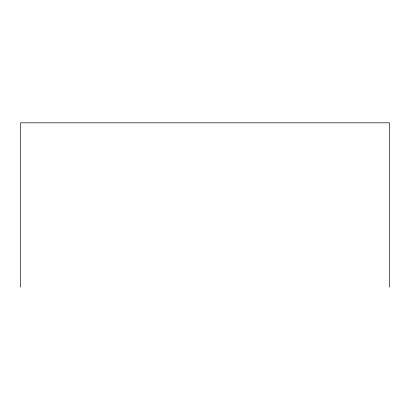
<?xml version="1.0" encoding="UTF-8"?>
<svg xmlns="http://www.w3.org/2000/svg" width="410" height="410" viewBox="0 0 410 410"><rect width="100%" height="100%" fill="white"/><g stroke="black" fill="none" stroke-linecap="round" stroke-linejoin="round"><path stroke-width="0.61" d="M389.5 287.174L389.5 122.826L20.5 122.826L20.5 287.174"/></g></svg>
